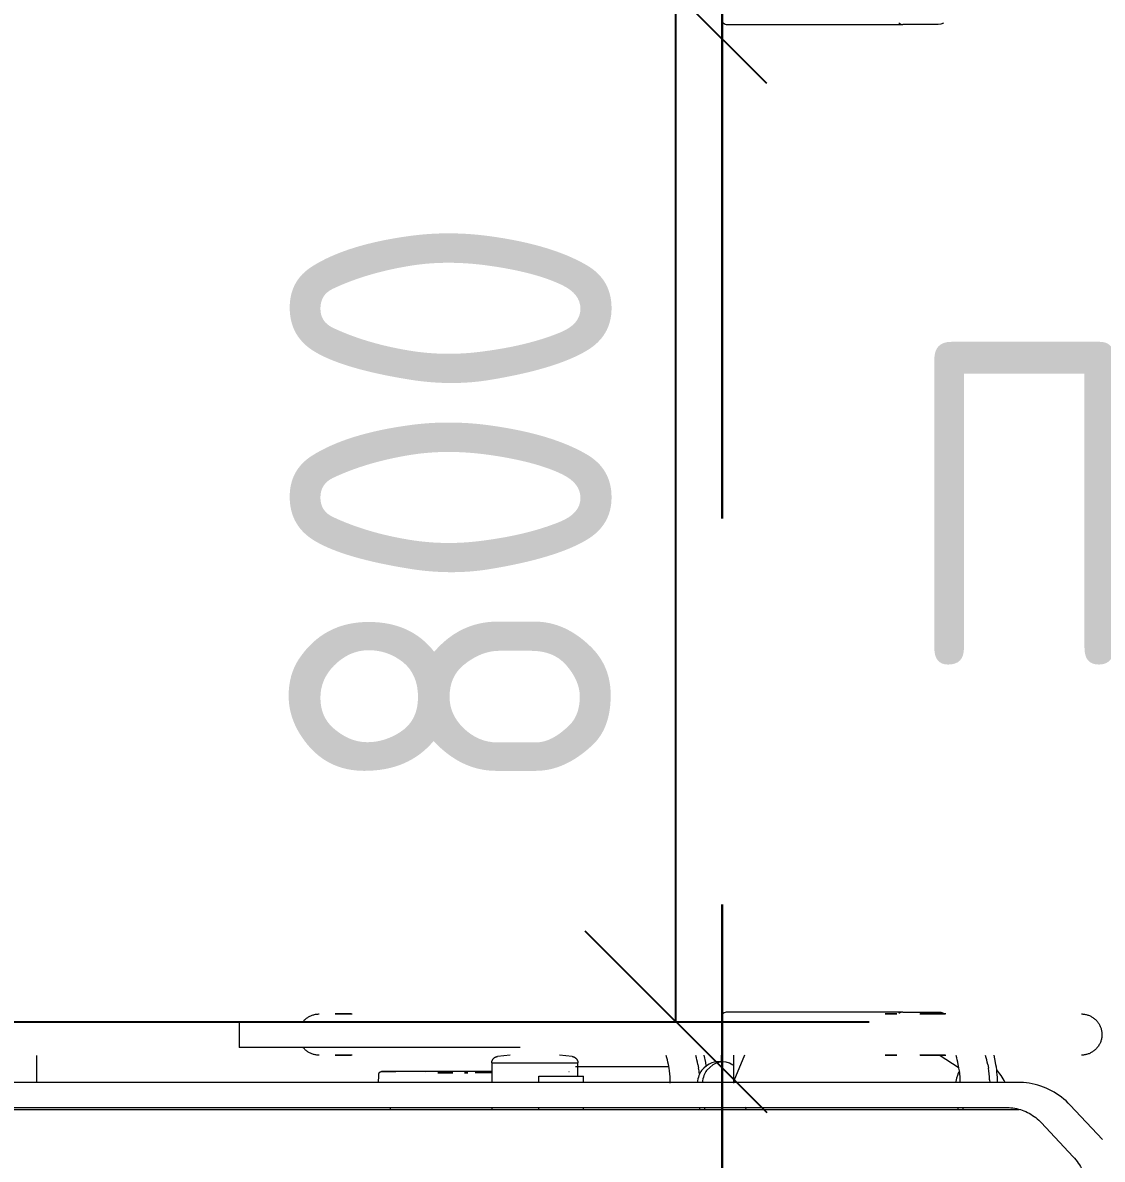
# Model space of a CAD drawing. Header units: millimetres. Extents: x -174154 to -170572, y -111302 to -109817.
# Drawn here: x -171659.69 to -171651.31, y -110602.39 to -110593.55 of the extents above; entities that cross this region are included whole.
import ezdxf

# ---------------------------------------------------------------- set-up
doc = ezdxf.new("R2010")
doc.units = ezdxf.units.MM
doc.linetypes.add('ACAD_ISO02W100', pattern=[15, 12, -3])
doc.layers.get('Defpoints').update_dxf_attribs({"color": 70})
for name, color, linetype, lineweight in [('!Подложка', 252, 'ACAD_ISO02W100', 25), ('Кабель ПС', 20, 'ACAD_ISO02W100', 30), ('Марки помещений', 7, 'Continuous', 18), ('Размеры', 7, 'Continuous', 9), ('Специальное оборудование', 7, 'Continuous', 18)]:
    doc.layers.add(name, color=color, linetype=linetype, lineweight=lineweight)
doc.styles.add('GOST Common', font='GOST Common.ttf', dxfattribs={"width": 0.9, "height": 250})
doc.dimstyles.new('ADSK_Проверочный', dxfattribs={"dimscale": 304.8, "dimtxt": 251.4287490705518, "dimasz": 0.4639107611548557, "dimexe": 0.4921259842519685, "dimexo": 0.4921259842519685, "dimgap": 0.1640419947506562, "dimtad": 1, "dimdec": 0, "dimdsep": 46, "dimtxsty": 'GOST Common', "dimblk1": 'OBLIQUE', "dimblk2": 'OBLIQUE', "dimsah": 1, "dimcen": 0.09, "dimazin": 0, "dimtfac": 1, "dimtdec": 4, "dimtix": 1, "dimtmove": 0, "dimatfit": 3, "dimfxl": 1, "dimtvp": 1, "dimtolj": 1, "dimtzin": 0, "dimarcsym": 2})

# ---------------------------------------------------------------- blocks, each defined once
blk = doc.blocks.new('Medical_All_ARJO_Enterprise-8000_Patient-Bed - Citadel-V12-В_АР_ПЭ_02 Этаж')
at = {"layer": 'Специальное оборудование'}
for p, q in [((568.2010095492851, -515.9550463456546), (704.6522054866228, -515.9550463456546)), ((718.3333543249937, -515.9550463456553), (704.6522054866457, -515.9550463456552)), ((728.2071815213613, -515.9550463456553), (718.3333543249939, -515.9550463456553)), ((732.2264014156983, -515.9550463456553), (728.2071815213615, -515.9550463456553))]:
    blk.add_line(p, q, dxfattribs=at)
at = {"layer": 'Специальное оборудование', "flags": 128}
blk.add_lwpolyline([(736.2557252592579, -515.1002856913561), (734.280532897924, -515.7392832685678), (732.2264014156981, -515.9550463456553)], dxfattribs=at)
at = {"layer": 'Специальное оборудование'}
for centre, major_axis, ratio, start_param, end_param in [((568.2010095493107, -482.2453451814156), (0, 33.70970116423958), 0.3420201433256689, 2.879793265790644, 3.141592653589789), ((704.6522054866457, -482.2453451814156), (0, 33.70970116423956), 0.3420201433256682, 2.879793265790663, 3.141592653589798)]:
    blk.add_ellipse(centre, major_axis=major_axis, ratio=ratio, start_param=start_param, end_param=end_param, dxfattribs=at)
blk = doc.blocks.new('Medical_All_ARJO_Enterprise-8000_Patient-Bed - Citadel-V13-В_АР_ПЭ_02 Этаж')
at = {"layer": 'Специальное оборудование'}
for p, q in [((271.4127462168117, 514.4575834274289), (263.7322682706803, 514.4575834274289)), ((263.732268270679, 514.4575834274289), (276.9308706318121, 514.4575834274289)), ((276.2529873828732, 514.4575834274289), (271.4127462168109, 514.4575834274289)), ((704.6522054866228, 515.955046345646), (568.2010095492851, 515.955046345646)), ((693.6411847928418, 514.4575834274289), (690.9932097852911, 514.4575834274289)), ((691.0174073788095, 514.4575834274289), (700.0160008522778, 514.4575834274289)), ((700.0044829700029, 514.4575834274289), (693.6411847928417, 514.4575834274289)), ((704.6522054866457, 515.9550463456552), (718.3333543249937, 515.9550463456553)), ((717.993249478167, 514.4575834274289), (737.6286423986407, 514.4575834274289)), ((730.0056757293836, 514.4575834274289), (718.0988889402176, 514.4575834274289)), ((718.3333543249939, 515.9550463456553), (728.207181521361, 515.9550463456553)), ((728.2071815213615, 515.9550463456553), (732.2264014156983, 515.9550463456553)), ((738.1992934468727, 514.4575834274289), (730.005675729394, 514.4575834274289)), ((189.2480463812548, 508.4611679696125), (189.2480463812548, 488.4533081865994)), ((189.2509511315863, 508.4611679696228), (239.3159643660891, 508.4611679696228)), ((239.3159643660893, 508.4611679696228), (407.2026175316485, 508.4611679696228)), ((239.3159643660893, 488.4533081866112), (189.2509511315863, 488.4533081866112)), ((407.5501528985989, 488.4533081866112), (239.3159643660893, 488.4533081866112)), ((31.68642120843725, 482.0734604891923), (31.68642120843725, 475.2623252897307)), ((276.9308706318163, 482.4568927288052), (263.7322682706791, 482.4568927288052)), ((263.7322682706807, 482.4568927288052), (271.4127462168111, 482.4568927288052)), ((271.4127462168108, 482.4568927288052), (276.2529873828748, 482.4568927288052)), ((399.7135131264721, 482.4568927287863), (389.8554349786178, 481.3771038322641)), ((447.8649660498571, 481.3771038322641), (438.0068879019248, 482.4568927287949)), ((551.5751753354311, 476.6905553253579), (550.4471272081356, 482.4568927288054)), ((564.835624176461, 477.3417164297149), (560.9057763692432, 477.3417164297149)), ((563.8975887418169, 476.5960821857862), (563.8975887418169, 482.4568927287949)), ((573.1595456061011, 482.4568927287949), (573.1595456061011, 460.802100441121)), ((581.7068750197566, 482.4568927288023), (573.535117851991, 462.3709940836143)), ((690.993209785277, 482.4568927288052), (693.6411847928413, 482.4568927288052)), ((700.0160008522736, 482.4568927288052), (691.0174073788095, 482.4568927288052)), ((693.6411847928574, 482.4568927288052), (700.0044829699975, 482.4568927288052)), ((737.6286423986536, 482.4568927288052), (717.9932494781712, 482.4568927288052)), ((718.0988889402195, 482.4568927288052), (730.005675729389, 482.4568927288052)), ((730.0056757293952, 482.4568927288052), (738.199293446883, 482.4568927288052)), ((748.363074172357, 472.2222922494836), (732.9692491479831, 482.4568927288045)), ((776.7335456497186, 476.6905553253579), (775.6054975224231, 482.4568927288054)), ((31.68642120843698, 475.2623252897306), (31.68642120843698, 472.4277652440405)), ((31.68642120843725, 472.4277652440405), (31.68642120843725, 463.2164739659448)), ((334.3251612926751, 468.7663987074072), (334.3251612926746, 468.7663987074068)), ((355.2585741397934, 468.7663987074072), (343.5812450844343, 468.7663987074072)), ((343.5812450844337, 468.7663987074068), (355.2585741397928, 468.7663987074068)), ((344.5753751295572, 469.6968793868941), (344.5753751295572, 468.7663987073899)), ((346.1495003897172, 469.6968793868941), (348.8835517830071, 469.6968793868941)), ((355.2743125258605, 468.7663987074069), (355.2743125258602, 468.7663987074067)), ((372.5250581753336, 469.6968793869028), (355.8494020333645, 469.6968793869024)), ((372.5250581753335, 469.6968793869025), (356.0966466747918, 469.6968793869024)), ((366.6033670763988, 468.7663987074069), (364.3242115120042, 468.7663987074069)), ((364.3242115120039, 468.7663987074067), (366.6033670763985, 468.7663987074067)), ((366.8041701828112, 468.7663987074072), (364.5543937783668, 468.7663987074072)), ((364.5543937783661, 468.7663987074068), (366.8041701828106, 468.7663987074068)), ((372.5250581753081, 469.6968793868941), (375.4358306967127, 469.6968793868941)), ((372.5250581753334, 469.6968793869024), (385.8278685340491, 469.6968793869024)), ((385.8278685340492, 469.6968793869028), (372.5250581753336, 469.6968793869028)), ((372.5250581753334, 469.6968793869024), (385.9057387775504, 469.6968793869024)), ((385.9057387775505, 469.6968793869025), (372.5250581753335, 469.6968793869025)), ((385.853586054399, 468.7663987074072), (372.5250581753336, 468.7663987074072)), ((385.9297464706731, 468.7663987074069), (372.5250581753335, 468.7663987074069)), ((385.3935032182593, 476.4061398845568), (385.393503218255, 460.9910493038896)), ((385.3935032182784, 476.4061398845631), (389.8758077642201, 476.4061398845631)), ((389.8816521914997, 476.4061398845631), (402.125277878517, 476.4061398845631)), ((402.1435032182783, 476.4061398845631), (418.8598170339748, 476.4061398845631)), ((418.8935032182782, 476.4061398845631), (452.3935032182785, 476.4061398845631)), ((445.2198930120321, 469.6968793868941), (445.309537873402, 469.6968793868941)), ((450.4027503019037, 473.7633090515685), (494.8758568453895, 473.7633090515685)), ((452.393503218257, 466.0040140151876), (452.393503218257, 476.4061398845568)), ((494.875856845389, 473.7633090515685), (500.1185201125807, 473.7633090515685)), ((500.1185201125812, 473.7633090515685), (522.9139616726528, 473.7633090515685)), ((523.1751179698176, 472.4277652440407), (522.6208394793242, 475.2623252897305)), ((545.5495304012621, 475.2623252897305), (546.1038088917555, 472.4277652440407)), ((748.3334882841054, 472.4277652440406), (747.7792097936119, 475.2623252897306)), ((770.7079007155496, 475.2623252897306), (771.262179206043, 472.4277652440406)), ((785.7819392196271, 461.2295685198713), (1.73359483130788, 461.2295685198713)), ((31.68642120843698, 463.2164739659449), (31.68642120843698, 460.9910493039006)), ((422.0748128415333, 466.0040140151984), (439.7165025347717, 466.0040140151984)), ((422.0748128415333, 460.9910493038935), (422.0748128415333, 466.0040140151984)), ((439.7165025347717, 466.0040140151984), (456.7363762141958, 466.0040140151984)), ((456.7892651002229, 460.991049303881), (456.7892651002229, 466.0040140151876)), ((524.1028732096811, 460.758378354), (524.0727803097897, 463.2164739659449)), ((573.5351178519911, 462.3709940836142), (573.1731648675062, 460.806500781413)), ((749.2587868279253, 460.959050066806), (749.2311506240774, 463.2164739659449)), ((772.159841546015, 463.2164739659449), (772.1842165667786, 461.2254351562476)), ((794.6744629460992, 461.2295685198713), (785.7819392196316, 461.2295685198713)), ((1.73359483130788, 441.7157413575009), (785.7819392196271, 441.7157413575009)), ((306.525062467804, 441.9542605734826), (306.525062467804, 439.7831122572589)), ((385.393503218255, 441.9542605734826), (385.393503218255, 439.7831122572503)), ((422.0748128415333, 439.7831122572586), (422.0748128415333, 441.9542605734833)), ((456.7892651002229, 439.7831122572503), (456.7892651002229, 441.954260573474)), ((583.4121874430283, 440.0618254533262), (582.2747391345495, 442.1350854591091)), ((859.879444640812, 416.9146012450482), (834.8306574153929, 443.5709638378136)), ((729.0108506033015, 440.0618254533179), (42.34250752891192, 440.0618254533179)), ((792.8059269300139, 440.0618254533179), (729.0108506033015, 440.0618254533179)), ((812.0720471891996, 430.0850241582127), (837.120834414623, 403.4286615654473))]:
    blk.add_line(p, q, dxfattribs=at)
at = {"layer": 'Специальное оборудование', "flags": 128}
for points in [[(238.7887044592265, 508.3832381117602), (239.1956767137197, 508.8771375482702), (239.6220741434389, 509.3543673683965), (240.0672146034479, 509.8141641062767), (240.5303859639814, 510.2557921851875), (241.0108472496603, 510.6785450944132), (241.5078298249281, 511.0817465194817), (242.0205386236721, 511.4647514241308), (242.5481534211857, 511.82694708222), (243.0898301463603, 512.1677540579591), (243.6447022319689, 512.4866271328766), (244.2118820010477, 512.7830561780746), (244.7904620869598, 513.0565669703373), (245.379516884991, 513.3067219507356), (245.9781040331234, 513.533120924645), (246.5852659196115, 513.735401702023), (247.2000312149532, 513.9132406767689), (247.8214164258219, 514.0663533444642), (248.4484274684372, 514.1944947574891), (249.0800612588899, 514.2974599169419), (249.7153073178472, 514.375084100514), (250.3531493871301, 514.4272431260858), (250.9925670554956, 514.4538535503248), (251.338030123544, 514.4575834274256)], [(732.2264014156981, 515.9550463456553), (734.280532897924, 515.7392832685678), (736.2557252592579, 515.1002856913561)], [(843.3776780585886, 514.4575834274256), (844.0175212158648, 514.4447848577532), (844.6563407605834, 514.4064096237353), (845.2931147177414, 514.3425191175534), (845.926824384852, 514.253215550386), (846.5564559616321, 514.1386417888872), (847.1810021718653, 513.9989811266407), (847.7994638748514, 513.8344569909196), (848.4108516637912, 513.6453325852364), (849.0141874486567, 513.4319104682891), (849.6085060208828, 513.1945320699373), (850.1928565975486, 512.9335771449958), (850.7663043423718, 512.649463165667), (851.3279318613007, 512.3426446537163), (851.876840670111, 512.013612453296), (852.4121526318031, 511.6628929457535), (852.9330113614275, 511.2910472074821), (853.438583596124, 510.8986701123276), (853.9280605281789, 510.4863893799562), (854.4006590989081, 510.054864571586), (854.8556232514135, 509.60478603485), (855.2922251401142, 509.136873799393), (855.7097662951159, 508.6518764250042), (856.1075787396464, 508.1505698039832), (856.4850260586514, 507.6337559200014), (856.8415044169402, 507.1022615650342), (857.1764435251899, 506.5569370166517), (857.4893075522743, 505.9986546778164), (857.7795959824828, 505.4283076811716), (858.0468444162616, 504.8468084602457), (858.290625313122, 504.2550872897384), (858.5105486756343, 503.6540907973065), (858.7062626733378, 503.0447804491266), (858.8774542055762, 502.4281310117727), (859.0238494024227, 501.8051289928017), (859.1452140627906, 501.1767710625475), (859.2413540291194, 500.5440624596646), (859.3121154979573, 499.9080153829319), (859.3573852660584, 499.2696473719843), (859.3770909114553, 498.6299796794787), (859.371200909313, 497.9900356372546), (859.3397246823773, 497.3508390192817), (859.2827125858973, 496.7134124037763), (859.2002558270686, 496.0787755373518), (859.0924863191102, 495.4479437036157), (858.9595764702528, 494.8219260989284), (858.8017389078941, 494.2017242179271), (858.6192261384691, 493.5883302512977), (858.4123301434728, 492.9827254985518), (858.1813819123618, 492.3858787980946), (857.9267509130423, 491.7987449773299), (857.6488445007881, 491.2222633251334), (857.3481072665851, 490.6573560891537), (857.0250203258428, 490.1049270004789), (856.6801005487577, 489.5658598277843), (856.3138997333797, 489.041016963567), (855.9270037229061, 488.5312380444603), (855.5200314684129, 488.037338607959), (855.0936340387024, 487.560108787824), (854.648493578689, 487.1003120499438), (854.1853222181512, 486.6586839710417), (853.7048609324722, 486.2359310618073), (853.2078783572089, 485.8327296367474), (852.6951695584648, 485.4497247320896), (852.1675547609469, 485.0875290740004), (851.6258780357809, 484.7467220982701), (851.0710059501681, 484.4278490233439), (850.5038261810848, 484.1314199781459), (849.9252460951772, 483.8579091858833), (849.3361912971416, 483.607754205485), (848.7376041490136, 483.3813552315755), (848.1304422625298, 483.1790744541975), (847.5156769671837, 483.0012354794517), (846.8942917563107, 482.8481228117563), (846.2672807136954, 482.7199813987314), (845.6356469232427, 482.6170162392787), (845.0004008642898, 482.5393920557066), (844.3625587950025, 482.4872330301347), (843.723141126637, 482.4606226058958), (843.3776780585886, 482.4568927287949)], [(251.338030123544, 482.4568927287949), (250.6981869662678, 482.4696912984672), (250.0593674215536, 482.5080665324852), (249.4225934643954, 482.5719570386672), (248.7888837972849, 482.6612606058432), (248.1592522205092, 482.7758343673333), (247.5347060102716, 482.9154950295798), (246.9162443072855, 483.0800191653008), (246.3048565183415, 483.2691435709841), (245.7015207334803, 483.4825656879315), (245.1072021612497, 483.7199440862832), (244.5228515845841, 483.9808990112248), (243.9494038397609, 484.2650129905535), (243.3877763208318, 484.5718315025128), (242.8388675120216, 484.9008637029245), (242.3035555503338, 485.2515832104757), (241.7826968207139, 485.6234289487384), (241.2771245860087, 486.0158060438929), (240.7876476539581, 486.4280867762643), (240.3150490832288, 486.8596115846345), (239.8600849307192, 487.3096901213705), (239.4234830420228, 487.7776023568275), (239.0059418870211, 488.2625997312164)], [(385.3935032182593, 476.4061398845568), (385.3975026849514, 476.6060865554817), (385.4094946867426, 476.8057133543956), (385.4294600389873, 477.0047009209899), (385.45736680138, 477.2027309176158), (385.4931703290505, 477.399486538526), (385.5368133439975, 477.5946530166832), (385.5882260267038, 477.7879181273706), (385.6473261278407, 477.978972687628), (385.7140190998665, 478.1675110509227), (385.7881982482425, 478.3532315960854), (385.8697449021533, 478.5358372098796), (385.9585286043599, 478.7150357622586), (386.0544073198673, 478.8905405737745), (386.157227663189, 479.0620708741506), (386.2668251437067, 479.2293522515241), (386.3830244288333, 479.3921170913623), (386.5056396245012, 479.5501050046459), (386.6344745725526, 479.7030632444087), (386.7693231645497, 479.8507471100978), (386.9099696715213, 479.9929203390513), (387.0561890890459, 480.1293554844107), (387.2077474972663, 480.2598342790506), (387.3644024350378, 480.38414798473), (387.5259032878931, 480.5020977260567), (387.6919916889157, 480.613494808591), (387.8624019320915, 480.7181610207659), (388.0368613973866, 480.8159289189756), (388.2150909868698, 480.9066420954255), (388.396805571226, 480.9901554284037), (388.5817144458688, 481.0663353143875), (388.7695217960623, 481.1350598818014), (388.9599271700949, 481.1962191859935), (389.1526259599943, 481.2497153851367), (389.3473098888005, 481.2954628967248), (389.5436675037556, 481.3333885344896), (389.7413846745652, 481.3634316255072), (389.8554349786004, 481.3771038322641)], [(447.8649660498743, 481.3771038322641), (448.0633211912078, 481.351610600665), (448.2604982122264, 481.3182056708946), (448.4561816717602, 481.2769424837192), (448.650058518016, 481.2278870514291), (448.8418185893988, 481.1711178522643), (449.0311551107035, 481.1067257048267), (449.217765183883, 481.0348136228033), (449.4013502726227, 480.9554966502061), (449.5816166799498, 480.8689016772579), (449.7582760180723, 480.7751672374549), (449.9310456697233, 480.6744432858819), (450.0996492403233, 480.5668909593965), (450.2638170001276, 480.4526823187679), (450.4232863157318, 480.3320000734724), (450.5778020702502, 480.2050372893374), (450.7271170714523, 480.0719970797416), (450.8709924471702, 479.9330922806427), (451.009198027507, 479.7885451100975), (451.1415127130075, 479.6385868127185), (451.267724828409, 479.4834572898086), (451.387632461241, 479.3234047155163), (451.5010437848836, 479.1586851398035), (451.6077773653952, 478.9895620788627), (451.70766245183, 478.8163060935087), (451.8005392493449, 478.6391943563698), (451.8862591748867, 478.4585102084318), (451.9646850948596, 478.2745427057935), (452.0356915445182, 478.0875861572128), (452.099164928688, 477.8979396532765), (452.1550037035007, 477.7059065879544), (452.2031185388245, 477.511794173172), (452.243432461185, 477.3159129473793), (452.2758809769129, 477.1185762787747), (452.3004121752987, 476.9200998639115), (452.3169868116609, 476.7208012227267), (452.3255783701138, 476.5209991905201), (452.3268978102199, 476.4061398845568)], [(297.7421247104437, 467.8489315748376), (297.7498003328258, 467.9285571456815), (297.7606539890861, 468.0078120815486), (297.774668315697, 468.0865695914239), (297.7918208927262, 468.1647036800958), (297.8120842797014, 468.2420893496994), (297.8354260595352, 468.3186027996741), (297.8618088903517, 468.3941216248074), (297.8911905652561, 468.4685250111038), (297.9235240798322, 468.5416939290027), (297.9587577073581, 468.6135113238595), (297.9968350815372, 468.6838623031597), (298.0376952867059, 468.7526343203298), (298.0812729552432, 468.819717354822), (298.1274983721809, 468.8850040880932), (298.1762975867076, 468.9483900752958), (298.2275925304968, 469.009773912377), (298.2813011425734, 469.0690573982837), (298.3373375006188, 469.1261456920736), (298.3956119584122, 469.1809474646896), (298.4560312892542, 469.2333750449479), (298.5184988351036, 469.2833445599383), (298.5829146612156, 469.3307760690737), (298.6491757160026, 469.3755936920604), (298.7171759959209, 469.4177257302643), (298.7868067150252, 469.4571047814181), (298.8579564790123, 469.4936678474308), (298.9305114634432, 469.5273564352073), (299.0043555958247, 469.5581166501821), (299.0793707412873, 469.5858992825846), (299.1554368916142, 469.6106598861162), (299.2324323571772, 469.6323588490988), (299.3102339616631, 469.6509614578268), (299.3887172391023, 469.6664379520884), (299.4677566329918, 469.6787635728023), (299.5472256971621, 469.6879186015903), (299.6269972980614, 469.6938883923627), (299.7069438181525, 469.6966633947427), (299.7363363672519, 469.6968793868941)], [(372.5250581753081, 469.6968793868941), (369.6142856539076, 469.6968793868941), (366.7081697476119, 469.6968793868941), (363.8113596219281, 469.6968793868941), (360.9284895551061, 469.6968793868941), (358.0641715242759, 469.6968793868941), (355.2229878272584, 469.6968793868941), (352.4094837518929, 469.6968793868941), (349.6281603045068, 469.6968793868941), (346.8834670093033, 469.6968793868941), (344.1797947900481, 469.6968793868941), (341.5214689455451, 469.6968793868941), (338.9127422300673, 469.6968793868941), (336.3577880498505, 469.6968793868941), (333.8606937865673, 469.6968793868941), (331.4254542583431, 469.6968793868941), (329.0559653289473, 469.6968793868941), (326.7560176751866, 469.6968793868941), (324.5292907226807, 469.6968793868941), (322.3793467595565, 469.6968793868941), (320.3096252375088, 469.6968793868941), (318.3234372694669, 469.6968793868941), (316.423960332477, 469.6968793868941), (314.6142331844424, 469.6968793868941), (312.897151002743, 469.6968793868941), (311.2754607525791, 469.6968793868941), (309.7517567924055, 469.6968793868941), (308.3284767235194, 469.6968793868941), (307.0078974904127, 469.6968793868941), (305.7921317381629, 469.6968793868941), (304.6831244326059, 469.6968793868941), (303.6826497488685, 469.6968793868941), (302.7923082330137, 469.6968793868941), (302.0135242415406, 469.6968793868941), (301.3475436627028, 469.6968793868941), (300.7954319233527, 469.6968793868941), (300.3580722845132, 469.6968793868941), (300.036164428288, 469.6968793868941), (299.8302233385883, 469.6968793868941), (299.7405784772184, 469.6968793868941), (299.7363363672519, 469.6968793868941)], [(299.7363363672519, 469.6968793868941), (299.7945595809833, 469.6968793868941), (299.9691360774553, 469.6968793868941), (300.2597865715089, 469.6968793868941), (300.6660460843607, 469.6968793868941), (301.18726468745, 469.6968793868941), (301.8226085422081, 469.6968793868941), (302.5710612339863, 469.6968793868941), (303.4314253981535, 469.6968793868941), (304.4023246355716, 469.6968793868941), (305.48220571458, 469.6968793868941), (306.6693410558156, 469.6968793868941), (307.9618314959674, 469.6968793868941), (309.3576093260545, 469.6968793868941), (310.8544415992995, 469.6968793868941)], [(384.8967492563882, 469.6968793868941), (382.0184332278254, 469.6968793868941), (379.1249298243262, 469.6968793868941), (376.2208680340877, 469.6968793868941), (373.3108937364707, 469.6968793868941), (372.5250581753081, 469.6968793868941)], [(445.3937586517402, 469.6952796002156), (445.473609371304, 469.6904827994973), (445.5532043979443, 469.6824966585943)], [(297.5489487621911, 460.9910493038896), (297.5256286987031, 462.4394182025775), (297.5973197340327, 465.4384120960953), (297.7421247104437, 467.8489315748376)], [(834.8306574153929, 443.5709638378136), (833.2049085526374, 445.2331842923036), (831.5164750124363, 446.8263268921164), (829.76794563663, 448.3477171635868), (827.9620207979724, 449.7947816759102), (826.1015099331954, 451.165053938116), (824.189328697398, 452.4561803913945), (822.2284957006707, 453.6659264668812), (820.222128790084, 454.7921826708148), (818.1734408440709, 455.8329706511669), (816.0857350515504, 456.7864491926194), (813.9623996554354, 457.650920079744), (811.8069021486505, 458.4248337621992), (809.6227829212413, 459.1067947516451), (807.4136483680028, 459.6955666774852), (805.183163478658, 460.1900769274632), (802.9350439446529, 460.5894208013075), (800.6730478293272, 460.8928651093755), (798.4009668597561, 461.0998511548444), (796.1226174092355, 461.2099970464374), (794.6744629460992, 461.2295685198713)], [(785.7819392196316, 441.7157413575009), (787.2593661337335, 441.6842919306387), (788.7346180960386, 441.5899819057469), (790.2055203292433, 441.4329262253507), (791.6698984801249, 441.213317038271), (793.1255790167809, 440.9314245427525), (794.5703898405786, 440.5875981206681), (796.0021611724825, 440.1822677187286), (797.4187267638113, 439.7159454232747), (798.8179254707056, 439.1892271682187), (800.1976032194758, 438.6027945105907), (801.5556153779289, 437.9574164055318), (802.8898295353443, 437.2539509126412), (804.1981286823737, 436.4933467672594), (805.4784147712438, 435.6766447546447), (806.7286126274627, 434.8049788300467), (807.946674176202, 433.8795769349117), (809.1305829404627, 432.9017614670369), (810.2783587635486, 431.8729493705879), (811.3880627053812, 430.7946518205675), (812.0720471891996, 430.0850241582127)], [(42.34250752891192, 440.0618254533179), (27.82746932515022, 440.0618254533179), (13.12582981608024, 440.0618254533179), (-1.738891511249051, 440.0618254533179), (-16.74291427369294, 440.0618254533179), (-31.86223523552854, 440.0618254533179), (-47.07266670848686, 440.0618254533179), (-62.34987524693544, 440.0618254533179), (-77.66942057616767, 440.0618254533179), (-88.8138978400007, 440.0618254533179)], [(837.120834414623, 403.4286615654473), (838.1642388510753, 402.2729561985483), (839.1646970992373, 401.0721917497981), (840.1204626863525, 399.82821249332), (841.0298538459306, 398.542949870654), (841.8912584577569, 397.2184197743977), (842.7031388487057, 395.8567194374147), (843.4640364192736, 394.4600239481077), (844.1725760647772, 393.0305824149378), (844.8274703642354, 391.5707138049054), (845.4275235137795, 390.0828024821463), (845.9716349850728, 388.5692934729347), (846.4588028925845, 387.0326874840791), (846.8881270563377, 385.4755357007849), (847.2588117496318, 383.9004343900432), (847.5701681231537, 382.310019334815), (847.8216162990739, 380.7069601232066), (848.0126871300596, 379.0939543164852), (848.1430236196161, 377.473721518588), (848.2123820010333, 375.8489973692329), (848.2247061359582, 374.8162923459191)]]:
    blk.add_lwpolyline(points, dxfattribs=at)
at = {"layer": 'Специальное оборудование'}
for centre, major_axis, ratio, start_param, end_param in [((568.2010095493107, 482.2453451814156), (0, 33.70970116423956), 0.3420201433256715, 1.554312234475219e-15, 0.2617993877991445), ((704.6522054866457, 482.2453451814156), (0, 33.70970116423952), 0.3420201433256695, 1.554312234475219e-15, 0.261799387799146), ((510.744114144335, 455.4088880216013), (0, 39.99999999999996), 0.3420201433256674, 5.231761996647799, 5.44204639724558), ((533.6728050662728, 455.4088880216013), (0, 39.99999999999999), 0.3420201433256718, 5.231761996647807, 5.442046397245592), ((560.905776369269, 376.4361486424687), (0, 100.9055677872548), 0.3420201433256684, 6.179607442693113, 6.656102368916914), ((564.8356241764844, 376.4361486424687), (0, 100.9055677872548), 0.3420201433256687, 6.056756234382536, 6.656102368916906), ((735.9024844586223, 455.4088880216013), (0, 40.00000000000004), 0.3420201433256676, 5.231761996647785, 5.442046397245578), ((758.83117538056, 455.4088880216013), (0, 39.99999999999992), 0.3420201433256705, 5.231761996647794, 5.442046397245585), ((517.236755302323, 462.5010466099759), (0, 19.99999999999999), 0.3420201433256677, 4.748167981364497, 5.231761996647785), ((550.4936799278597, 454.250958760149), (0, 17.34770240608436), 0.342020143325664, 0.3729170617373327, 1.18263119752244), ((540.1654462242608, 462.5010466099759), (0, 20), 0.3420201433256708, 4.989964989006152, 5.231761996647794), ((554.4235277350751, 454.250958760149), (0, 17.34770240608429), 0.3420201433256656, 0.3729170617373121, 1.182415993210086), ((540.7853250215455, 458.6462723623735), (0, 36.34329842617919), 0.3420201433256664, 5.128687849987267, 5.231945776312518), ((751.1925098001534, 454.250958760149), (0, 17.34770240608438), 0.3420201433256695, 0.4364746849709762, 1.102753334725662), ((742.3951256166109, 462.5010466099759), (0, 19.99999999999999), 0.3420201433256679, 4.748167981364497, 5.231761996647786), ((765.3238165385484, 462.5010466099759), (0, 20), 0.3420201433256659, 4.748167981364501, 5.231761996647797), ((765.9436953358331, 458.6462723623735), (0, 36.34329842617918), 0.342020143325667, 4.783659853674854, 5.231945776312523), ((765.5344540487782, 376.4361486424687), (0, 100.9055677872549), 0.3420201433256668, 5.711894333087005, 5.92531852603849), ((550.4936799278597, 454.250958760149), (0, 17.34770240608434), 0.3420201433256689, 2.345603740083107, 2.53802655453536), ((554.4235277350753, 454.250958760149), (0, 17.34770240608439), 0.3420201433256677, 2.345910349903496, 2.538026554535357), ((751.1925098001535, 454.250958760149), (0, 17.34770240608434), 0.3420201433256704, 2.361262420858653, 2.529842500005531), ((755.122357607369, 454.250958760149), (0, 17.34770240608436), 0.3420201433256712, 2.36156903067979, 2.529842500005528), ((792.8059269300373, 370.0618254533266), (6.260111575871034e-13, 70), 0.9396926207859078, 6.24728712915472, 6.283185307179591)]:
    blk.add_ellipse(centre, major_axis=major_axis, ratio=ratio, start_param=start_param, end_param=end_param, dxfattribs=at)
blk = doc.blocks.new('_Oblique')
at = {"color": 0, "linetype": 'ByBlock', "lineweight": -2}
blk.add_line((-0.5, -0.5), (0.5, 0.5), dxfattribs=at)
blk = doc.blocks.new('*D516')
at = {"layer": 'Defpoints', "color": 0, "transparency": 16777216}
for p in [(9053.195751801235, 3146.922335939225), (9754.58852855162, 3146.922335939226), (8982.658826181087, 2346.922335939214)]:
    blk.add_point(p, dxfattribs=at)
at = {"layer": 'Размеры', "color": 0, "lineweight": -2, "transparency": 16777216}
for p, q in [((9203.195751801235, 3146.922335939225), (9904.58852855162, 3146.922335939226)), ((9754.58852855162, 2346.922335939214), (9754.58852855162, 3146.922335939226)), ((9132.658826181087, 2346.922335939214), (9904.58852855162, 2346.922335939214))]:
    blk.add_line(p, q, dxfattribs=at)
at = {"layer": 'Размеры', "color": 0, "lineweight": -2, "transparency": 16777216, "xscale": 141.4, "yscale": 141.4, "zscale": 141.4}
for p, rotation in [((9754.58852855162, 3146.922335939226), 90), ((9754.58852855162, 2346.922335939214), 270)]:
    blk.add_blockref('_Oblique', p, dxfattribs=dict(at, rotation=rotation))
at = {"layer": 'Размеры', "color": 0, "lineweight": 20, "transparency": 16777216, "insert": (9579.588528551618, 2746.922335939217), "char_height": 250, "width": 567.6323623084321, "attachment_point": 5, "rotation": 90, "style": 'GOST Common'}
blk.add_mtext('\\A1;800', dxfattribs=at)
blk = doc.blocks.new('A$C02fe7d8c')
at = {"layer": 'Специальное оборудование', "color": 251, "lineweight": 20, "true_color": 0x636466}
for name, p in [('Medical_All_ARJO_Enterprise-8000_Patient-Bed - Citadel-V12-В_АР_ПЭ_02 Этаж', (9226.11786356816, 3637.966061982766)), ('Medical_All_ARJO_Enterprise-8000_Patient-Bed - Citadel-V13-В_АР_ПЭ_02 Этаж', (9226.11786356816, 1838.461167969588))]:
    blk.add_blockref(name, p, dxfattribs=at)
at = {"layer": 'Марки помещений', "color": 251, "lineweight": 20, "true_color": 0x636466, "insert": (9930.13457448683, 2873.668599921666), "char_height": 249.9999999999997, "width": 1305.948937499998, "attachment_point": 1, "style": 'GOST Common'}
blk.add_mtext('Палата', dxfattribs=at)
at = {"layer": 'Размеры', "color": 251, "lineweight": 20, "true_color": 0x636466}
dim = blk.add_linear_dim(base=(9754.58852855162, 3146.922335939226), p1=(8982.658826181083, 2346.922335939213), p2=(9053.195751801231, 3146.922335939224), angle=90, dimstyle='ADSK_Проверочный', override={"dimpost": '<>', "dimfxl": 803.1036408060667}, dxfattribs=at)
dim.commit()
dim.dimension.update_dxf_attribs({"geometry": '*D516', "text_midpoint": (9579.588528551618, 2746.922335939217)})

msp = doc.modelspace()

# ---------------------------------------------------------------- linework, layer by layer
at = {"layer": 'Кабель ПС'}
msp.add_lwpolyline([(-171654.2608613624, -110585.4071357668), (-171654.2608613624, -110613.7351859945)], dxfattribs=at)

# ---------------------------------------------------------------- block references
at = {"layer": '!Подложка', "ltscale": 20, "xscale": 0.01, "yscale": 0.01, "zscale": 0.01}
msp.add_blockref('A$C02fe7d8c', (-171752.1660630341, -110624.7877293258), dxfattribs=at)

doc.saveas('drawing.dxf')
